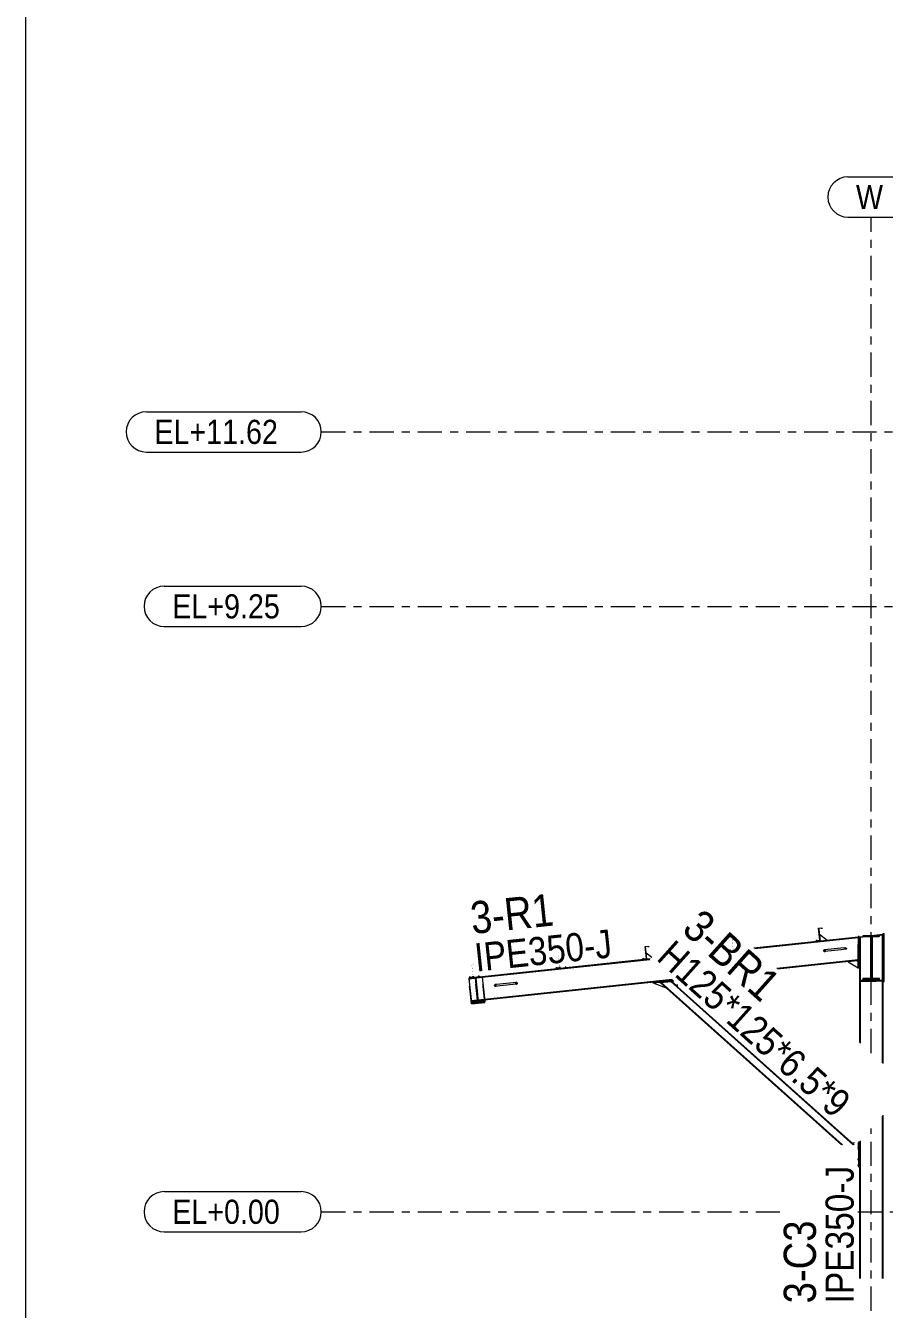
# Model space of a CAD drawing. Header units: millimetres. Extents: x -49 to 773, y -77 to 497.
# Drawn here: x -46.7 to 60, y 4.6 to 164 of the extents above; entities that cross this region are included whole.
import ezdxf

# ---------------------------------------------------------------- set-up
doc = ezdxf.new("R2010")
doc.units = ezdxf.units.MM
for name, pattern in [('XKITLINE00', [0]), ('XKITLINE02', [4, 2, -2]), ('XKITLINE03', [6, 3, -1, 1, -1])]:
    doc.linetypes.add(name, pattern=pattern)
for name, color, linetype, lineweight in [('DrawingSheet', 5, 'Continuous', 0), ('Part', 2, 'Continuous', 0), ('PartMark', 7, 'Continuous', 0), ('S-grid', 1, 'Continuous', 0)]:
    doc.layers.add(name, color=color, linetype=linetype, lineweight=lineweight)
doc.styles.add('ARIAL', font='ARIAL.TTF')

# ---------------------------------------------------------------- blocks, each defined once
blk = doc.blocks.new('*A23')
at = {"layer": 'Part'}
blk.add_hatch(color=3, dxfattribs=at).paths.add_polyline_path([(57.29, 45.54), (57.29, 45.64), (59.38, 45.64), (59.38, 45.54)], flags=17)
blk = doc.blocks.new('*A24')
at = {"layer": 'Part'}
blk.add_hatch(color=3, dxfattribs=at).paths.add_polyline_path([(57.29, 50.86), (57.29, 50.96), (59.38, 50.96), (59.38, 50.86)], flags=17)
blk = doc.blocks.new('*A25')
at = {"layer": 'Part'}
blk.add_hatch(color=3, dxfattribs=at).paths.add_polyline_path([(58.31, 45.64), (58.31, 50.86), (58.35, 50.86), (58.35, 45.64)], flags=17)
blk = doc.blocks.new('*A26')
at = {"layer": 'Part'}
blk.add_hatch(color=3, dxfattribs=at).paths.add_polyline_path([(8.7, 47.33), (9.11, 47.38), (9.13, 47.25), (9.11, 47.25), (9.1, 47.36), (8.72, 47.32), (8.87, 45.83), (8.46, 45.78), (8.45, 45.91), (8.46, 45.91), (8.47, 45.8), (8.86, 45.84)], flags=17)
blk = doc.blocks.new('*A27')
at = {"layer": 'Part'}
blk.add_hatch(color=3, dxfattribs=at).paths.add_polyline_path([(8.7, 47.33), (9.11, 47.38), (9.13, 47.25), (9.11, 47.25), (9.1, 47.36), (8.72, 47.32), (8.87, 45.83), (8.46, 45.78), (8.45, 45.91), (8.46, 45.91), (8.47, 45.8), (8.86, 45.84)], flags=17)
blk = doc.blocks.new('*A28')
at = {"layer": 'Part'}
blk.add_hatch(color=3, dxfattribs=at).paths.add_polyline_path([(14.31, 45.15), (14.36, 45.12), (14.39, 45.07), (14.38, 45.01), (14.33, 44.97), (14.27, 44.95), (14.21, 44.96), (14.16, 44.99), (14.13, 45.04), (14.14, 45.09), (14.19, 45.14), (14.25, 45.16)], flags=17)
blk = doc.blocks.new('*A29')
at = {"layer": 'Part'}
blk.add_hatch(color=3, dxfattribs=at).paths.add_polyline_path([(19.47, 48.47), (19.89, 48.51), (19.9, 48.39), (19.89, 48.39), (19.88, 48.5), (19.49, 48.46), (19.65, 46.96), (19.23, 46.92), (19.22, 47.04), (19.24, 47.05), (19.25, 46.94), (19.63, 46.98)], flags=17)
blk = doc.blocks.new('*A30')
at = {"layer": 'Part'}
blk.add_hatch(color=3, dxfattribs=at).paths.add_polyline_path([(19.47, 48.47), (19.89, 48.51), (19.9, 48.39), (19.89, 48.39), (19.88, 48.5), (19.49, 48.46), (19.65, 46.96), (19.23, 46.92), (19.22, 47.04), (19.24, 47.05), (19.25, 46.94), (19.63, 46.98)], flags=17)
blk = doc.blocks.new('*A31')
at = {"layer": 'Part'}
blk.add_hatch(color=3, dxfattribs=at).paths.add_polyline_path([(30.25, 49.61), (30.66, 49.65), (30.68, 49.53), (30.66, 49.52), (30.65, 49.63), (30.26, 49.59), (30.42, 48.1), (30.01, 48.06), (29.99, 48.18), (30.01, 48.18), (30.02, 48.07), (30.41, 48.11)], flags=17)
blk = doc.blocks.new('*A32')
at = {"layer": 'Part'}
blk.add_hatch(color=3, dxfattribs=at).paths.add_polyline_path([(30.25, 49.61), (30.66, 49.65), (30.68, 49.53), (30.66, 49.52), (30.65, 49.63), (30.26, 49.59), (30.42, 48.1), (30.01, 48.06), (29.99, 48.18), (30.01, 48.18), (30.02, 48.07), (30.41, 48.11)], flags=17)
blk = doc.blocks.new('*A33')
at = {"layer": 'Part'}
blk.add_hatch(color=3, dxfattribs=at).paths.add_polyline_path([(8.66, 42.65), (10.32, 42.82), (10.32, 42.75), (8.67, 42.58)], flags=17)
blk = doc.blocks.new('*A34')
at = {"layer": 'Part'}
blk.add_hatch(color=3, dxfattribs=at).paths.add_polyline_path([(8.34, 45.69), (10, 45.86), (10, 45.8), (8.34, 45.62)], flags=17)
blk = doc.blocks.new('*A35')
at = {"layer": 'Part'}
blk.add_hatch(color=3, dxfattribs=at).paths.add_polyline_path([(9.16, 45.71), (9.19, 45.71), (9.5, 42.73), (9.47, 42.73)], flags=17)
blk = doc.blocks.new('*A36')
at = {"layer": 'Part'}
blk.add_hatch(color=3, dxfattribs=at).paths.add_polyline_path([(52.6, 49.19), (52.65, 49.16), (52.67, 49.11), (52.66, 49.05), (52.62, 49.01), (52.55, 48.99), (52.49, 49), (52.44, 49.03), (52.42, 49.08), (52.43, 49.13), (52.47, 49.18), (52.53, 49.2)], flags=17)
blk = doc.blocks.new('*A37')
at = {"layer": 'Part'}
blk.add_hatch(color=3, dxfattribs=at).paths.add_polyline_path([(41.02, 50.74), (41.44, 50.79), (41.45, 50.66), (41.43, 50.66), (41.42, 50.77), (41.04, 50.73), (41.2, 49.24), (40.78, 49.19), (40.77, 49.32), (40.78, 49.32), (40.79, 49.21), (41.18, 49.25)], flags=17)
blk = doc.blocks.new('*A38')
at = {"layer": 'Part'}
blk.add_hatch(color=3, dxfattribs=at).paths.add_polyline_path([(41.02, 50.74), (41.44, 50.79), (41.45, 50.66), (41.43, 50.66), (41.42, 50.77), (41.04, 50.73), (41.2, 49.24), (40.78, 49.19), (40.77, 49.32), (40.78, 49.32), (40.79, 49.21), (41.18, 49.25)], flags=17)
blk = doc.blocks.new('*A39')
at = {"layer": 'Part'}
blk.add_hatch(color=3, dxfattribs=at).paths.add_polyline_path([(51.79, 51.88), (52.21, 51.92), (52.22, 51.8), (52.21, 51.8), (52.2, 51.91), (51.81, 51.87), (51.97, 50.37), (51.55, 50.33), (51.54, 50.45), (51.56, 50.45), (51.57, 50.35), (51.95, 50.39)], flags=17)
blk = doc.blocks.new('*A40')
at = {"layer": 'Part'}
blk.add_hatch(color=3, dxfattribs=at).paths.add_polyline_path([(51.79, 51.88), (52.21, 51.92), (52.22, 51.8), (52.21, 51.8), (52.2, 51.91), (51.81, 51.87), (51.97, 50.37), (51.55, 50.33), (51.54, 50.45), (51.56, 50.45), (51.57, 50.35), (51.95, 50.39)], flags=17)
blk = doc.blocks.new('*A442')
at = {"layer": 'DrawingSheet', "color": 5, "linetype": 'XKITLINE00', "lineweight": 0}
blk.add_line((-46.74, 497.45), (-46.74, -76.55), dxfattribs=at)
blk = doc.blocks.new('*A445')
at = {"layer": 'S-grid', "color": 1, "linetype": 'XKITLINE03', "lineweight": 0}
blk.add_line((-10, 113.54), (252.7, 113.54), dxfattribs=at)
at = {"layer": 'S-grid', "color": 3, "style": 'ARIAL', "width": 0.85}
blk.add_text('EL+11.62', height=3, dxfattribs=at).set_placement((-30.74, 112.04))
blk = doc.blocks.new('*A446')
at = {"layer": 'S-grid', "color": 1, "linetype": 'XKITLINE03', "lineweight": 0}
blk.add_line((-10, 91.87), (571.05, 91.87), dxfattribs=at)
at = {"layer": 'S-grid', "color": 3, "style": 'ARIAL', "width": 0.85}
blk.add_text('EL+9.25', height=3, dxfattribs=at).set_placement((-28.52, 90.37))
blk = doc.blocks.new('*A447')
at = {"layer": 'S-grid', "color": 1, "linetype": 'XKITLINE03', "lineweight": 0}
for p, q in [((-10, 16.67), (46.97, 16.67)), ((56.67, 16.67), (571.05, 16.67))]:
    blk.add_line(p, q, dxfattribs=at)
at = {"layer": 'S-grid', "color": 3, "style": 'ARIAL', "width": 0.85}
blk.add_text('EL+0.00', height=3, dxfattribs=at).set_placement((-28.52, 15.17))
blk = doc.blocks.new('*A500')
at = {"layer": 'S-grid', "color": 1, "linetype": 'XKITLINE03', "lineweight": 0}
for p, q in [((58.33, 36.39), (58.33, 140.21)), ((58.33, -1.63), (58.33, 27.03))]:
    blk.add_line(p, q, dxfattribs=at)
at = {"layer": 'S-grid', "color": 3, "style": 'ARIAL', "width": 0.85}
blk.add_text('W', height=3, dxfattribs=at).set_placement((56.45, 141.21))
blk = doc.blocks.new('*A547')
at = {"layer": 'Part', "color": 7, "linetype": 'XKITLINE02', "lineweight": 0}
for p, q in [((32.13, 45.15), (33.53, 45.29)), ((56.76, 24.52), (56.76, 23.12))]:
    blk.add_line(p, q, dxfattribs=at)
at = {"layer": 'Part', "color": 2, "linetype": 'XKITLINE00', "lineweight": 0}
for p, q in [((54.67, 24.99), (32.13, 45.15)), ((54.78, 24.99), (32.24, 45.16)), ((33.43, 45.28), (56.12, 24.99)), ((33.53, 45.29), (56.23, 24.99)), ((56.67, 24.59), (56.76, 24.52)), ((56.67, 24.49), (56.76, 24.42)), ((56.76, 23.22), (56.67, 23.3)), ((56.76, 23.12), (56.67, 23.2))]:
    blk.add_line(p, q, dxfattribs=at)
blk = doc.blocks.new('*A548')
at = {"layer": 'Part', "color": 2, "linetype": 'XKITLINE00', "lineweight": 0}
for p, q in [((56.73, 50.79), (43.77, 49.42)), ((56.73, 50.7), (43.86, 49.34)), ((30.89, 48.07), (10, 45.86)), ((30.84, 47.97), (10.01, 45.77)), ((56.73, 47.95), (46.61, 46.88)), ((56.73, 47.86), (46.7, 46.8)), ((33.59, 45.51), (10.29, 43.05)), ((33.68, 45.43), (10.3, 42.96))]:
    blk.add_line(p, q, dxfattribs=at)
at = {"layer": 'Part', "color": 7, "linetype": 'XKITLINE02', "lineweight": 0}
for p, q in [((56.73, 47.86), (56.73, 50.79)), ((10, 45.86), (8.34, 45.69)), ((8.34, 45.69), (8.64, 42.79)), ((10.01, 45.77), (8.35, 45.6)), ((10.29, 43.05), (8.63, 42.88)), ((10.3, 42.96), (8.64, 42.79))]:
    blk.add_line(p, q, dxfattribs=at)
blk = doc.blocks.new('*A549')
at = {"layer": 'Part', "color": 2, "linetype": 'XKITLINE00', "lineweight": 0}
for p, q in [((51.86, 51.79), (51.82, 51.78)), ((52.02, 50.29), (51.86, 51.79)), ((51.97, 50.37), (51.98, 50.29))]:
    blk.add_line(p, q, dxfattribs=at)
at = {"layer": 'Part', "color": 7, "linetype": 'XKITLINE02', "lineweight": 0}
for p, q in [((51.82, 51.78), (51.97, 50.37)), ((51.98, 50.29), (52.02, 50.29))]:
    blk.add_line(p, q, dxfattribs=at)
blk = doc.blocks.new('*A550')
at = {"layer": 'Part', "color": 2, "linetype": 'XKITLINE00', "lineweight": 0}
blk.add_line((52.85, 50.38), (51.93, 51.12), dxfattribs=at)
at = {"layer": 'Part', "color": 7, "linetype": 'XKITLINE02', "lineweight": 0}
for p, q in [((51.93, 51.12), (52.02, 50.29)), ((52.02, 50.29), (52.85, 50.38))]:
    blk.add_line(p, q, dxfattribs=at)
blk = doc.blocks.new('*A564')
at = {"layer": 'Part', "color": 2, "linetype": 'XKITLINE00', "lineweight": 0}
for p, q in [((57.29, 45.64), (57.29, 45.54)), ((59.38, 45.64), (57.29, 45.64)), ((59.38, 45.54), (57.29, 45.54)), ((59.38, 45.54), (59.38, 45.64))]:
    blk.add_line(p, q, dxfattribs=at)
blk = doc.blocks.new('*A565')
at = {"layer": 'Part', "color": 2, "linetype": 'XKITLINE00', "lineweight": 0}
for p, q in [((57.29, 50.96), (57.29, 50.86)), ((59.38, 50.96), (57.29, 50.96)), ((59.38, 50.86), (57.29, 50.86)), ((59.38, 50.86), (59.38, 50.96))]:
    blk.add_line(p, q, dxfattribs=at)
blk = doc.blocks.new('*A566')
at = {"layer": 'Part', "color": 2, "linetype": 'XKITLINE00', "lineweight": 0}
for p, q in [((59.79, 51.03), (59.7, 51.02)), ((59.79, 51.03), (59.79, 35.09)), ((56.97, 50.73), (56.88, 50.72)), ((56.88, 50.72), (56.88, 37.7)), ((56.97, 50.73), (56.97, 37.61)), ((59.7, 51.02), (59.7, 35.17)), ((59.7, 28.56), (59.7, 8.37)), ((59.79, 28.66), (59.79, 8.37)), ((56.88, 25.4), (56.88, 8.37)), ((56.97, 25.5), (56.97, 8.37))]:
    blk.add_line(p, q, dxfattribs=at)
at = {"layer": 'Part', "color": 7, "linetype": 'XKITLINE02', "lineweight": 0}
blk.add_line((59.7, 51.02), (56.97, 50.73), dxfattribs=at)
blk = doc.blocks.new('*A567')
at = {"layer": 'Part', "color": 7, "linetype": 'XKITLINE02', "lineweight": 0}
for p, q in [((58.35, 50.86), (58.31, 50.86)), ((58.31, 50.86), (58.31, 45.64)), ((58.35, 45.64), (58.35, 50.86)), ((58.31, 45.64), (58.35, 45.64))]:
    blk.add_line(p, q, dxfattribs=at)
blk = doc.blocks.new('*A568')
at = {"layer": 'Part', "color": 2, "linetype": 'XKITLINE00', "lineweight": 0}
for p, q in [((58.31, 50.86), (58.35, 50.86)), ((58.31, 45.64), (58.31, 50.86)), ((58.35, 50.86), (58.35, 45.64)), ((58.31, 45.64), (58.35, 45.64))]:
    blk.add_line(p, q, dxfattribs=at)
at = {"layer": 'Part', "color": 7, "linetype": 'XKITLINE02', "lineweight": 0}
for p, q in [((58.31, 50.86), (58.35, 50.86)), ((58.35, 45.64), (58.31, 45.64))]:
    blk.add_line(p, q, dxfattribs=at)
blk = doc.blocks.new('*A570')
at = {"layer": 'Part', "color": 2, "linetype": 'XKITLINE00', "lineweight": 0}
for p, q in [((59.81, 45.22), (59.81, 51.22)), ((59.81, 51.22), (59.97, 51.22)), ((59.97, 45.22), (59.97, 51.22)), ((59.97, 45.22), (59.81, 45.22))]:
    blk.add_line(p, q, dxfattribs=at)
blk = doc.blocks.new('*A571')
at = {"layer": 'Part', "color": 7, "linetype": 'XKITLINE02', "lineweight": 0}
for p, q in [((58.35, 45.39), (58.35, 50.88)), ((58.48, 50.88), (58.35, 50.88)), ((58.48, 50.75), (58.35, 50.75)), ((58.48, 50.59), (58.35, 50.59)), ((58.48, 50.88), (58.48, 45.39)), ((58.48, 45.92), (58.35, 45.92)), ((58.35, 45.51), (58.48, 45.51)), ((58.48, 45.39), (58.35, 45.39))]:
    blk.add_line(p, q, dxfattribs=at)
blk = doc.blocks.new('*A572')
at = {"layer": 'Part', "color": 7, "linetype": 'XKITLINE02', "lineweight": 0}
for p, q in [((58.35, 50.88), (58.35, 45.54)), ((58.48, 50.88), (58.35, 50.88)), ((58.35, 50.75), (58.48, 50.75)), ((58.48, 50.88), (58.48, 50.86)), ((58.35, 45.51), (58.48, 45.51)), ((58.48, 45.64), (58.48, 45.51))]:
    blk.add_line(p, q, dxfattribs=at)
at = {"layer": 'Part', "color": 2, "linetype": 'XKITLINE00', "lineweight": 0}
for p, q in [((58.48, 50.59), (58.35, 50.59)), ((58.48, 50.86), (58.48, 45.64)), ((58.48, 45.92), (58.35, 45.92)), ((58.35, 45.54), (58.35, 45.39)), ((58.48, 45.39), (58.35, 45.39)), ((58.48, 45.54), (58.48, 45.39))]:
    blk.add_line(p, q, dxfattribs=at)
blk = doc.blocks.new('*A573')
at = {"layer": 'Part', "color": 7, "linetype": 'XKITLINE02', "lineweight": 0}
for p, q in [((59.38, 45.64), (57.29, 45.64)), ((57.29, 45.64), (57.29, 45.54)), ((57.29, 45.54), (59.38, 45.54)), ((59.38, 45.54), (59.38, 45.64))]:
    blk.add_line(p, q, dxfattribs=at)
blk = doc.blocks.new('*A584')
at = {"layer": 'Part', "color": 7, "linetype": 'XKITLINE02', "lineweight": 0}
for p, q in [((59.38, 50.96), (57.29, 50.96)), ((57.29, 50.96), (57.29, 50.86)), ((57.29, 50.86), (59.38, 50.86)), ((59.38, 50.86), (59.38, 50.96))]:
    blk.add_line(p, q, dxfattribs=at)
blk = doc.blocks.new('*A585')
at = {"layer": 'S-grid', "color": 1, "linetype": 'XKITLINE00', "lineweight": 0}
for p, q in [((-29.52, 19.17), (-12.5, 19.17)), ((-29.52, 14.17), (-12.5, 14.17))]:
    blk.add_line(p, q, dxfattribs=at)
for centre, start, end in [((-29.52, 16.67), 90, 270), ((-12.5, 16.67), 270, 90)]:
    blk.add_arc(centre, 2.5, start, end, dxfattribs=at)
blk = doc.blocks.new('*A586')
at = {"layer": 'Part', "color": 2, "linetype": 'XKITLINE00', "lineweight": 0}
for p, q in [((8.46, 45.78), (8.45, 45.91)), ((8.45, 45.91), (8.46, 45.91)), ((8.46, 45.91), (8.47, 45.8)), ((8.87, 45.83), (8.46, 45.78)), ((8.47, 45.8), (8.86, 45.84)), ((8.86, 45.84), (8.85, 45.94)), ((8.86, 45.94), (8.87, 45.83))]:
    blk.add_line(p, q, dxfattribs=at)
blk = doc.blocks.new('*A587')
at = {"layer": 'Part', "color": 2, "linetype": 'XKITLINE00', "lineweight": 0}
for p, q in [((8.46, 45.78), (8.45, 45.91)), ((8.45, 45.91), (8.46, 45.91)), ((8.46, 45.91), (8.47, 45.8)), ((8.87, 45.83), (8.46, 45.78)), ((8.47, 45.8), (8.86, 45.84)), ((8.86, 45.84), (8.85, 45.94)), ((8.86, 45.94), (8.87, 45.83))]:
    blk.add_line(p, q, dxfattribs=at)
blk = doc.blocks.new('*A588')
at = {"layer": 'Part', "color": 7, "linetype": 'XKITLINE02', "lineweight": 0}
for p, q in [((11.54, 44.82), (11.57, 44.86)), ((11.54, 44.77), (11.54, 44.82)), ((11.55, 44.72), (11.54, 44.77)), ((11.59, 44.68), (11.55, 44.72)), ((11.57, 44.86), (11.61, 44.88)), ((11.63, 44.67), (11.59, 44.68)), ((12.21, 44.94), (11.61, 44.88)), ((11.61, 44.88), (11.66, 44.87)), ((12.23, 44.74), (11.63, 44.67)), ((11.67, 44.69), (11.63, 44.67)), ((11.66, 44.87), (11.69, 44.84)), ((11.7, 44.73), (11.67, 44.69)), ((11.69, 44.84), (11.71, 44.79)), ((11.71, 44.79), (11.7, 44.73))]:
    blk.add_line(p, q, dxfattribs=at)
at = {"layer": 'Part', "color": 2, "linetype": 'XKITLINE00', "lineweight": 0}
for p, q in [((14.25, 45.16), (12.21, 44.94)), ((14.27, 44.95), (12.23, 44.74)), ((14.14, 45.09), (14.13, 45.04)), ((14.13, 45.04), (14.16, 44.99)), ((14.19, 45.14), (14.14, 45.09)), ((14.16, 44.99), (14.21, 44.96)), ((14.25, 45.16), (14.19, 45.14)), ((14.21, 44.96), (14.27, 44.95)), ((14.31, 45.15), (14.25, 45.16)), ((14.27, 44.95), (14.33, 44.97)), ((14.36, 45.12), (14.31, 45.15)), ((14.33, 44.97), (14.38, 45.01)), ((14.39, 45.07), (14.36, 45.12)), ((14.38, 45.01), (14.39, 45.07))]:
    blk.add_line(p, q, dxfattribs=at)
blk = doc.blocks.new('*A589')
at = {"layer": 'Part', "color": 2, "linetype": 'XKITLINE00', "lineweight": 0}
for p, q in [((19.22, 47.04), (19.24, 47.05)), ((19.23, 46.92), (19.22, 47.04)), ((19.22, 47.04), (19.22, 47.04)), ((19.65, 46.96), (19.23, 46.92)), ((19.24, 47.05), (19.24, 47.04)), ((19.24, 47.04), (19.25, 46.94)), ((19.25, 46.94), (19.63, 46.98)), ((19.63, 46.98), (19.62, 47.08)), ((19.64, 47.08), (19.65, 46.96))]:
    blk.add_line(p, q, dxfattribs=at)
blk = doc.blocks.new('*A590')
at = {"layer": 'Part', "color": 2, "linetype": 'XKITLINE00', "lineweight": 0}
for p, q in [((19.22, 47.04), (19.24, 47.05)), ((19.23, 46.92), (19.22, 47.04)), ((19.22, 47.04), (19.22, 47.04)), ((19.65, 46.96), (19.23, 46.92)), ((19.24, 47.05), (19.24, 47.04)), ((19.24, 47.04), (19.25, 46.94)), ((19.25, 46.94), (19.63, 46.98)), ((19.63, 46.98), (19.62, 47.08)), ((19.64, 47.08), (19.65, 46.96))]:
    blk.add_line(p, q, dxfattribs=at)
blk = doc.blocks.new('*A591')
at = {"layer": 'Part', "color": 2, "linetype": 'XKITLINE00', "lineweight": 0}
for p, q in [((30.25, 49.61), (30.66, 49.65)), ((30.41, 48.11), (30.25, 49.61)), ((30.65, 49.63), (30.26, 49.59)), ((30.26, 49.59), (30.42, 48.1)), ((30.66, 49.52), (30.65, 49.63)), ((30.66, 49.65), (30.68, 49.53)), ((30.68, 49.53), (30.66, 49.52)), ((30.01, 48.06), (29.99, 48.18)), ((29.99, 48.18), (30.01, 48.18)), ((30.01, 48.18), (30.02, 48.07)), ((30.42, 48.1), (30.01, 48.06)), ((30.02, 48.07), (30.41, 48.11))]:
    blk.add_line(p, q, dxfattribs=at)
blk = doc.blocks.new('*A592')
at = {"layer": 'Part', "color": 2, "linetype": 'XKITLINE00', "lineweight": 0}
for p, q in [((30.25, 49.61), (30.66, 49.65)), ((30.41, 48.11), (30.25, 49.61)), ((30.65, 49.63), (30.26, 49.59)), ((30.26, 49.59), (30.42, 48.1)), ((30.66, 49.52), (30.65, 49.63)), ((30.66, 49.65), (30.68, 49.53)), ((30.68, 49.53), (30.66, 49.52)), ((30.01, 48.06), (29.99, 48.18)), ((29.99, 48.18), (30.01, 48.18)), ((30.01, 48.18), (30.02, 48.07)), ((30.42, 48.1), (30.01, 48.06)), ((30.02, 48.07), (30.41, 48.11))]:
    blk.add_line(p, q, dxfattribs=at)
blk = doc.blocks.new('*A593')
at = {"layer": 'Part', "color": 2, "linetype": 'XKITLINE00', "lineweight": 0}
for p, q in [((8.66, 42.65), (10.32, 42.82)), ((8.66, 42.65), (8.67, 42.58)), ((10.32, 42.75), (8.67, 42.58)), ((10.32, 42.82), (10.32, 42.75))]:
    blk.add_line(p, q, dxfattribs=at)
blk = doc.blocks.new('*A594')
at = {"layer": 'Part', "color": 2, "linetype": 'XKITLINE00', "lineweight": 0}
for p, q in [((8.34, 45.69), (10, 45.86)), ((10, 45.8), (8.34, 45.62)), ((8.34, 45.69), (8.34, 45.62)), ((10, 45.86), (10, 45.8))]:
    blk.add_line(p, q, dxfattribs=at)
blk = doc.blocks.new('*A595')
at = {"layer": 'Part', "color": 7, "linetype": 'XKITLINE02', "lineweight": 0}
for p, q in [((9.19, 45.71), (9.16, 45.71)), ((9.16, 45.71), (9.47, 42.73)), ((9.5, 42.73), (9.19, 45.71)), ((9.47, 42.73), (9.5, 42.73))]:
    blk.add_line(p, q, dxfattribs=at)
blk = doc.blocks.new('*A596')
at = {"layer": 'Part', "color": 2, "linetype": 'XKITLINE00', "lineweight": 0}
for p, q in [((9.19, 45.71), (9.16, 45.71)), ((9.16, 45.71), (9.47, 42.73)), ((9.19, 45.71), (9.5, 42.73)), ((9.47, 42.73), (9.5, 42.73))]:
    blk.add_line(p, q, dxfattribs=at)
blk = doc.blocks.new('*A597')
at = {"layer": 'Part', "color": 7, "linetype": 'XKITLINE02', "lineweight": 0}
for p, q in [((8.86, 45.94), (8.87, 45.83)), ((8.88, 45.74), (8.92, 45.75))]:
    blk.add_line(p, q, dxfattribs=at)
at = {"layer": 'Part', "color": 2, "linetype": 'XKITLINE00', "lineweight": 0}
for p, q in [((8.87, 45.83), (8.88, 45.74)), ((8.92, 45.75), (8.9, 45.95))]:
    blk.add_line(p, q, dxfattribs=at)
blk = doc.blocks.new('*A598')
at = {"layer": 'Part', "color": 7, "linetype": 'XKITLINE02', "lineweight": 0}
for p, q in [((8.92, 45.75), (8.9, 45.95)), ((9.75, 45.84), (8.92, 45.75))]:
    blk.add_line(p, q, dxfattribs=at)
at = {"layer": 'Part', "color": 2, "linetype": 'XKITLINE00', "lineweight": 0}
blk.add_line((9.53, 46.01), (9.75, 45.84), dxfattribs=at)
blk = doc.blocks.new('*A599')
at = {"layer": 'Part', "color": 7, "linetype": 'XKITLINE02', "lineweight": 0}
for p, q in [((19.7, 46.89), (19.68, 47.08)), ((20.53, 46.97), (19.7, 46.89))]:
    blk.add_line(p, q, dxfattribs=at)
at = {"layer": 'Part', "color": 2, "linetype": 'XKITLINE00', "lineweight": 0}
blk.add_line((20.31, 47.15), (20.53, 46.97), dxfattribs=at)
blk = doc.blocks.new('*A600')
at = {"layer": 'Part', "color": 7, "linetype": 'XKITLINE02', "lineweight": 0}
for p, q in [((19.64, 47.08), (19.65, 46.96)), ((19.66, 46.88), (19.7, 46.89))]:
    blk.add_line(p, q, dxfattribs=at)
at = {"layer": 'Part', "color": 2, "linetype": 'XKITLINE00', "lineweight": 0}
for p, q in [((19.65, 46.96), (19.66, 46.88)), ((19.7, 46.89), (19.68, 47.08))]:
    blk.add_line(p, q, dxfattribs=at)
blk = doc.blocks.new('*A601')
at = {"layer": 'Part', "color": 7, "linetype": 'XKITLINE02', "lineweight": 0}
for p, q in [((9.21, 45.69), (9.14, 45.68)), ((9.14, 45.68), (9.43, 42.96)), ((9.22, 45.56), (9.16, 45.56)), ((9.5, 42.97), (9.21, 45.69)), ((9.42, 43.09), (9.48, 43.09)), ((9.43, 42.96), (9.5, 42.97))]:
    blk.add_line(p, q, dxfattribs=at)
blk = doc.blocks.new('*A602')
at = {"layer": 'Part', "color": 7, "linetype": 'XKITLINE02', "lineweight": 0}
for p, q in [((9.14, 45.68), (9.21, 45.69)), ((9.43, 42.96), (9.14, 45.68)), ((9.22, 45.56), (9.16, 45.56)), ((9.21, 45.69), (9.5, 42.97)), ((9.42, 43.09), (9.48, 43.09)), ((9.5, 42.97), (9.43, 42.96))]:
    blk.add_line(p, q, dxfattribs=at)
blk = doc.blocks.new('*A603')
at = {"layer": 'Part', "color": 7, "linetype": 'XKITLINE02', "lineweight": 0}
for p, q in [((10, 45.8), (8.34, 45.62)), ((8.65, 42.7), (8.34, 45.62)), ((10.31, 42.88), (10, 45.8)), ((10.31, 42.88), (8.65, 42.7))]:
    blk.add_line(p, q, dxfattribs=at)
blk = doc.blocks.new('*A604')
at = {"layer": 'Part', "color": 7, "linetype": 'XKITLINE02', "lineweight": 0}
for p, q in [((10, 45.8), (8.34, 45.62)), ((8.65, 42.7), (8.34, 45.62)), ((10.31, 42.88), (10, 45.8)), ((10.31, 42.88), (8.65, 42.7))]:
    blk.add_line(p, q, dxfattribs=at)
blk = doc.blocks.new('*A605')
at = {"layer": 'Part', "color": 7, "linetype": 'XKITLINE02', "lineweight": 0}
for p, q in [((8.34, 45.62), (10, 45.8)), ((8.66, 42.65), (8.67, 42.58)), ((10.32, 42.82), (10.32, 42.75))]:
    blk.add_line(p, q, dxfattribs=at)
at = {"layer": 'Part', "color": 2, "linetype": 'XKITLINE00', "lineweight": 0}
for p, q in [((8.34, 45.62), (8.66, 42.65)), ((10, 45.8), (10.32, 42.82)), ((8.67, 42.5), (10.33, 42.67)), ((8.67, 42.58), (8.67, 42.5)), ((10.33, 42.67), (10.32, 42.75))]:
    blk.add_line(p, q, dxfattribs=at)
blk = doc.blocks.new('*A606')
at = {"layer": 'Part', "color": 7, "linetype": 'XKITLINE02', "lineweight": 0}
for p, q in [((10, 45.8), (8.34, 45.62)), ((8.67, 42.5), (8.34, 45.62)), ((10.33, 42.67), (10, 45.8)), ((10.33, 42.67), (8.67, 42.5))]:
    blk.add_line(p, q, dxfattribs=at)
blk = doc.blocks.new('*A607')
at = {"layer": 'Part', "color": 2, "linetype": 'XKITLINE00', "lineweight": 0}
for p, q in [((30.31, 49.51), (30.27, 49.51)), ((30.47, 48.02), (30.31, 49.51)), ((30.42, 48.1), (30.43, 48.02))]:
    blk.add_line(p, q, dxfattribs=at)
at = {"layer": 'Part', "color": 7, "linetype": 'XKITLINE02', "lineweight": 0}
for p, q in [((30.27, 49.51), (30.42, 48.1)), ((30.43, 48.02), (30.47, 48.02))]:
    blk.add_line(p, q, dxfattribs=at)
blk = doc.blocks.new('*A608')
at = {"layer": 'Part', "color": 2, "linetype": 'XKITLINE00', "lineweight": 0}
blk.add_line((30.38, 48.85), (31.08, 48.28), dxfattribs=at)
at = {"layer": 'Part', "color": 7, "linetype": 'XKITLINE02', "lineweight": 0}
for p, q in [((30.47, 48.02), (30.38, 48.85)), ((30.89, 48.07), (30.47, 48.02))]:
    blk.add_line(p, q, dxfattribs=at)
blk = doc.blocks.new('*A609')
at = {"layer": 'Part', "color": 7, "linetype": 'XKITLINE02', "lineweight": 0}
for p, q in [((32.01, 45.13), (31.34, 45.06)), ((32.88, 44.48), (32.23, 45.06))]:
    blk.add_line(p, q, dxfattribs=at)
at = {"layer": 'Part', "color": 2, "linetype": 'XKITLINE00', "lineweight": 0}
for p, q in [((31.34, 45.06), (32.88, 44.48)), ((32.23, 45.06), (32.01, 45.13))]:
    blk.add_line(p, q, dxfattribs=at)
blk = doc.blocks.new('*A610')
at = {"layer": 'Part', "color": 2, "linetype": 'XKITLINE00', "lineweight": 0}
for p, q in [((33.66, 45.31), (33.63, 45.21)), ((34.28, 44.63), (34.29, 44.88))]:
    blk.add_line(p, q, dxfattribs=at)
at = {"layer": 'Part', "color": 7, "linetype": 'XKITLINE02', "lineweight": 0}
for p, q in [((33.63, 45.21), (34.28, 44.63)), ((33.8, 45.32), (33.66, 45.31))]:
    blk.add_line(p, q, dxfattribs=at)
blk = doc.blocks.new('*A611')
at = {"layer": 'Part', "color": 2, "linetype": 'XKITLINE00', "lineweight": 0}
for p, q in [((31.25, 45.15), (33.7, 45.41)), ((31.26, 45.05), (31.25, 45.15)), ((33.8, 45.32), (31.26, 45.05))]:
    blk.add_line(p, q, dxfattribs=at)
blk = doc.blocks.new('*A612')
at = {"layer": 'Part', "color": 7, "linetype": 'XKITLINE02', "lineweight": 0}
for p, q in [((10.32, 42.82), (8.66, 42.65)), ((8.66, 42.65), (8.67, 42.58)), ((8.67, 42.58), (10.32, 42.75)), ((10.32, 42.75), (10.32, 42.82))]:
    blk.add_line(p, q, dxfattribs=at)
blk = doc.blocks.new('*A613')
at = {"layer": 'Part', "color": 7, "linetype": 'XKITLINE02', "lineweight": 0}
for p, q in [((10, 45.86), (8.34, 45.69)), ((8.34, 45.62), (10, 45.8)), ((8.34, 45.69), (8.34, 45.62)), ((10, 45.8), (10, 45.86))]:
    blk.add_line(p, q, dxfattribs=at)
blk = doc.blocks.new('*A614')
at = {"layer": 'S-grid', "color": 1, "linetype": 'XKITLINE00', "lineweight": 0}
for p, q in [((-31.74, 116.04), (-12.5, 116.04)), ((-31.74, 111.04), (-12.5, 111.04))]:
    blk.add_line(p, q, dxfattribs=at)
for centre, start, end in [((-31.74, 113.54), 90, 270), ((-12.5, 113.54), 270, 90)]:
    blk.add_arc(centre, 2.5, start, end, dxfattribs=at)
blk = doc.blocks.new('*A615')
at = {"layer": 'S-grid', "color": 1, "linetype": 'XKITLINE00', "lineweight": 0}
for p, q in [((-29.52, 94.37), (-12.5, 94.37)), ((-29.52, 89.37), (-12.5, 89.37))]:
    blk.add_line(p, q, dxfattribs=at)
for centre, start, end in [((-29.52, 91.87), 90, 270), ((-12.5, 91.87), 270, 90)]:
    blk.add_arc(centre, 2.5, start, end, dxfattribs=at)
blk = doc.blocks.new('*A616')
at = {"layer": 'Part', "color": 7, "linetype": 'XKITLINE02', "lineweight": 0}
for p, q in [((55.17, 49.47), (54.57, 49.41)), ((55.1, 49.41), (55.13, 49.46)), ((55.13, 49.46), (55.17, 49.47)), ((55.17, 49.47), (55.21, 49.46)), ((55.21, 49.46), (55.25, 49.43)), ((55.25, 49.43), (55.26, 49.38)), ((55.19, 49.27), (54.59, 49.2)), ((55.1, 49.36), (55.1, 49.41)), ((55.11, 49.31), (55.1, 49.36)), ((55.15, 49.28), (55.11, 49.31)), ((55.19, 49.27), (55.15, 49.28)), ((55.23, 49.29), (55.19, 49.27)), ((55.26, 49.33), (55.23, 49.29)), ((55.26, 49.38), (55.26, 49.33))]:
    blk.add_line(p, q, dxfattribs=at)
at = {"layer": 'Part', "color": 2, "linetype": 'XKITLINE00', "lineweight": 0}
for p, q in [((52.43, 49.13), (52.42, 49.08)), ((52.42, 49.08), (52.44, 49.03)), ((52.47, 49.18), (52.43, 49.13)), ((52.44, 49.03), (52.49, 49)), ((52.53, 49.2), (52.47, 49.18)), ((52.49, 49), (52.55, 48.99)), ((54.57, 49.41), (52.53, 49.2)), ((52.6, 49.19), (52.53, 49.2)), ((54.59, 49.2), (52.55, 48.99)), ((52.55, 48.99), (52.62, 49.01)), ((52.65, 49.16), (52.6, 49.19)), ((52.62, 49.01), (52.66, 49.05)), ((52.67, 49.11), (52.65, 49.16)), ((52.66, 49.05), (52.67, 49.11))]:
    blk.add_line(p, q, dxfattribs=at)
blk = doc.blocks.new('*A619')
at = {"layer": 'Part', "color": 2, "linetype": 'XKITLINE00', "lineweight": 0}
for p, q in [((51.79, 51.88), (52.21, 51.92)), ((51.95, 50.39), (51.79, 51.88)), ((52.2, 51.91), (51.81, 51.87)), ((51.81, 51.87), (51.97, 50.37)), ((52.21, 51.8), (52.2, 51.91)), ((52.21, 51.92), (52.22, 51.8)), ((52.22, 51.8), (52.21, 51.8)), ((51.55, 50.33), (51.54, 50.45)), ((51.54, 50.45), (51.56, 50.45)), ((51.97, 50.37), (51.55, 50.33)), ((51.56, 50.45), (51.57, 50.35)), ((51.57, 50.35), (51.95, 50.39))]:
    blk.add_line(p, q, dxfattribs=at)
blk = doc.blocks.new('*A620')
at = {"layer": 'Part', "color": 2, "linetype": 'XKITLINE00', "lineweight": 0}
for p, q in [((51.79, 51.88), (52.21, 51.92)), ((51.95, 50.39), (51.79, 51.88)), ((52.2, 51.91), (51.81, 51.87)), ((51.81, 51.87), (51.97, 50.37)), ((52.21, 51.8), (52.2, 51.91)), ((52.21, 51.92), (52.22, 51.8)), ((52.22, 51.8), (52.21, 51.8)), ((51.55, 50.33), (51.54, 50.45)), ((51.54, 50.45), (51.56, 50.45)), ((51.97, 50.37), (51.55, 50.33)), ((51.56, 50.45), (51.57, 50.35)), ((51.57, 50.35), (51.95, 50.39))]:
    blk.add_line(p, q, dxfattribs=at)
blk = doc.blocks.new('*A621')
at = {"layer": 'Part', "color": 7, "linetype": 'XKITLINE02', "lineweight": 0}
for p, q in [((59.7, 45.39), (56.97, 45.39)), ((56.97, 45.31), (56.97, 45.39)), ((56.97, 45.31), (59.7, 45.31)), ((57.09, 45.31), (57.09, 45.39)), ((59.58, 45.31), (59.58, 45.39)), ((59.7, 45.31), (59.7, 45.39))]:
    blk.add_line(p, q, dxfattribs=at)
blk = doc.blocks.new('*A622')
at = {"layer": 'Part', "color": 2, "linetype": 'XKITLINE00', "lineweight": 0}
for p, q in [((58.35, 45.39), (56.97, 45.39)), ((59.7, 45.31), (56.97, 45.31)), ((59.7, 45.39), (58.48, 45.39))]:
    blk.add_line(p, q, dxfattribs=at)
at = {"layer": 'Part', "color": 7, "linetype": 'XKITLINE02', "lineweight": 0}
for p, q in [((56.97, 45.31), (56.97, 45.39)), ((57.09, 45.31), (57.09, 45.39)), ((58.48, 45.39), (58.35, 45.39)), ((59.58, 45.31), (59.58, 45.39)), ((59.7, 45.39), (59.7, 45.31))]:
    blk.add_line(p, q, dxfattribs=at)
blk = doc.blocks.new('*A623')
at = {"layer": 'Part', "color": 2, "linetype": 'XKITLINE00', "lineweight": 0}
for p, q in [((56.76, 25.27), (56.76, 22.24)), ((56.86, 25.38), (56.86, 25.4)), ((56.86, 22.24), (56.86, 25.38)), ((56.76, 22.24), (56.86, 22.24))]:
    blk.add_line(p, q, dxfattribs=at)
blk = doc.blocks.new('*A624')
at = {"layer": 'Part', "color": 2, "linetype": 'XKITLINE00', "lineweight": 0}
for p, q in [((56.67, 23.2), (56.67, 23.18)), ((56.67, 23.18), (56.76, 23)), ((56.76, 22.32), (56.67, 22.48))]:
    blk.add_line(p, q, dxfattribs=at)
at = {"layer": 'Part', "color": 7, "linetype": 'XKITLINE02', "lineweight": 0}
blk.add_line((56.76, 23), (56.76, 22.32), dxfattribs=at)
blk = doc.blocks.new('*A625')
at = {"layer": 'Part', "color": 2, "linetype": 'XKITLINE00', "lineweight": 0}
for p, q in [((56.26, 25.23), (56.01, 25.18)), ((56.67, 24.61), (56.76, 24.64)), ((56.67, 24.6), (56.67, 24.61))]:
    blk.add_line(p, q, dxfattribs=at)
at = {"layer": 'Part', "color": 7, "linetype": 'XKITLINE02', "lineweight": 0}
for p, q in [((56.01, 25.18), (56.23, 24.99)), ((56.76, 24.64), (56.76, 25.27))]:
    blk.add_line(p, q, dxfattribs=at)
blk = doc.blocks.new('*A626')
at = {"layer": 'Part', "color": 2, "linetype": 'XKITLINE00', "lineweight": 0}
for p, q in [((56.86, 50.87), (56.73, 50.87)), ((56.73, 50.87), (56.73, 46.96)), ((56.86, 46.96), (56.86, 50.87)), ((56.73, 46.96), (56.86, 46.96))]:
    blk.add_line(p, q, dxfattribs=at)
blk = doc.blocks.new('*A627')
at = {"layer": 'Part', "color": 7, "linetype": 'XKITLINE02', "lineweight": 0}
for p, q in [((56.61, 47.85), (55.49, 47.73)), ((56.73, 46.96), (56.73, 47.73))]:
    blk.add_line(p, q, dxfattribs=at)
at = {"layer": 'Part', "color": 2, "linetype": 'XKITLINE00', "lineweight": 0}
for p, q in [((56.73, 47.73), (56.61, 47.85)), ((55.49, 47.73), (56.73, 46.96))]:
    blk.add_line(p, q, dxfattribs=at)
blk = doc.blocks.new('*A628')
at = {"layer": 'Part', "color": 2, "linetype": 'XKITLINE00', "lineweight": 0}
for p, q in [((59.78, 51.11), (58.33, 50.96)), ((59.79, 51.03), (59.13, 50.96)), ((59.78, 51.11), (59.79, 51.03)), ((56.87, 50.81), (57.39, 50.86)), ((56.88, 50.72), (56.87, 50.81)), ((58.18, 50.86), (56.88, 50.72))]:
    blk.add_line(p, q, dxfattribs=at)
at = {"layer": 'Part', "color": 7, "linetype": 'XKITLINE02', "lineweight": 0}
for p, q in [((58.33, 50.96), (57.39, 50.86)), ((59.13, 50.96), (58.18, 50.86))]:
    blk.add_line(p, q, dxfattribs=at)
blk = doc.blocks.new('*A629')
at = {"layer": 'S-grid', "color": 1, "linetype": 'XKITLINE00', "lineweight": 0}
for p, q in [((55.45, 145.21), (61.22, 145.21)), ((55.45, 140.21), (61.22, 140.21))]:
    blk.add_line(p, q, dxfattribs=at)
for centre, start, end in [((55.45, 142.71), 90, 270), ((61.22, 142.71), 270, 90)]:
    blk.add_arc(centre, 2.5, start, end, dxfattribs=at)
blk = doc.blocks.new('*A1975')
at = {"layer": 'PartMark', "color": 3, "style": 'ARIAL', "width": 0.85}
blk.add_text('3-BR1', height=4, rotation=-41.8145, dxfattribs=at).set_placement((34.66, 51.53))
at = {"layer": 'PartMark', "color": 7, "style": 'ARIAL', "width": 0.85}
blk.add_text('H125*125*6.5*9', height=3.5, rotation=-41.8145, dxfattribs=at).set_placement((31.53, 48.03))
blk = doc.blocks.new('*A1977')
at = {"layer": 'PartMark', "color": 3, "style": 'ARIAL', "width": 0.85}
blk.add_text('3-R1', height=4, rotation=6.0218, dxfattribs=at).set_placement((8.77, 51.16))
at = {"layer": 'PartMark', "color": 7, "style": 'ARIAL', "width": 0.85}
blk.add_text('IPE350-J', height=3.5, rotation=6.0218, dxfattribs=at).set_placement((9.26, 46.49))
blk = doc.blocks.new('*A1978')
at = {"layer": 'PartMark', "color": 7, "style": 'ARIAL', "width": 0.85}
blk.add_text('IPE350-J', height=3.5, rotation=90.0002, dxfattribs=at).set_placement((56.17, 5.29))
at = {"layer": 'PartMark', "color": 3, "style": 'ARIAL', "width": 0.85}
blk.add_text('3-C3', height=4, rotation=90.0002, dxfattribs=at).set_placement((51.47, 5.29))

msp = doc.modelspace()

# ---------------------------------------------------------------- block references
at = {"lineweight": 0}
for name in ['*A442', '*A629', '*A500', '*A614', '*A445', '*A615', '*A446', '*A1977', '*A1975', '*A39', '*A40', '*A619', '*A620', '*A549', '*A550', '*A628', '*A566', '*A570', '*A548', '*A31', '*A32', '*A591', '*A592', '*A607', '*A37', '*A38', '*A616', '*A626', '*A24', '*A565', '*A584', '*A25', '*A567', '*A568', '*A571', '*A572', '*A29', '*A30', '*A608', '*A36', '*A627', '*A26', '*A27', '*A589', '*A590', '*A600', '*A599', '*A34', '*A594', '*A613', '*A603', '*A604', '*A605', '*A606', '*A586', '*A587', '*A597', '*A598', '*A601', '*A602', '*A35', '*A595', '*A596', '*A588', '*A28', '*A611', '*A609', '*A547', '*A610', '*A621', '*A622', '*A23', '*A564', '*A573', '*A33', '*A593', '*A612', '*A625', '*A623', '*A624', '*A1978', '*A585', '*A447']:
    msp.add_blockref(name, (0, 0), dxfattribs=at)

doc.saveas('drawing.dxf')
